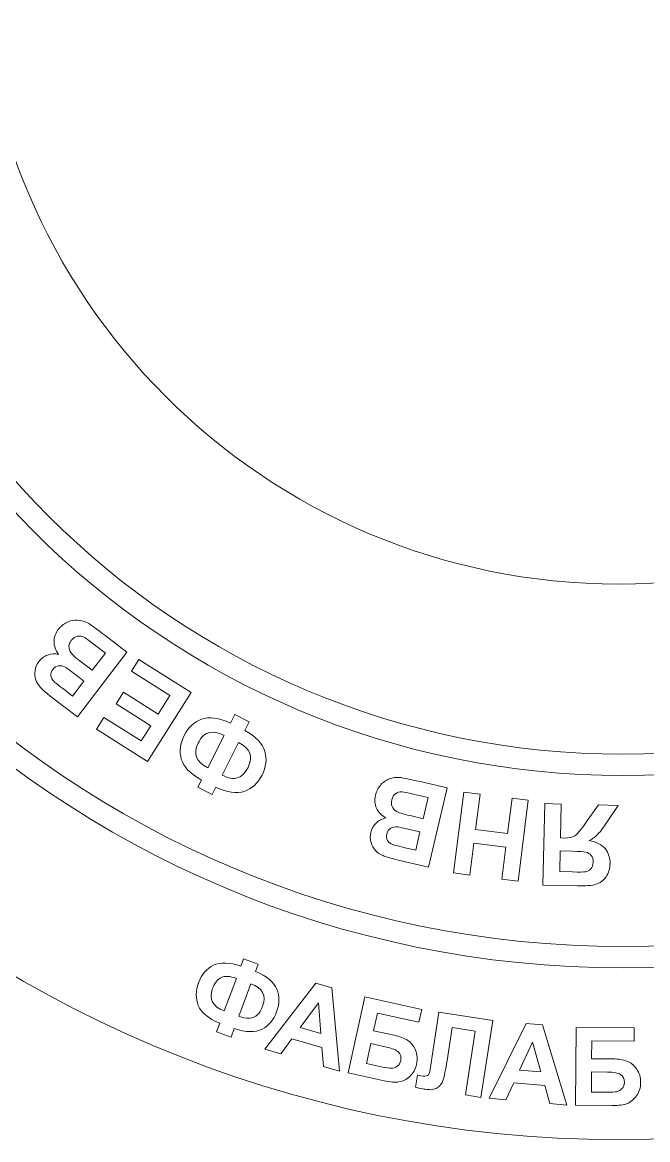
# Model space of a CAD drawing. Header units: millimetres. Extents: x -84 to 196, y -140 to 140.
# Drawn here: x -14.1 to 59.1, y -140 to -9.3 of the extents above; entities that cross this region are included whole.
import ezdxf

# ---------------------------------------------------------------- set-up
doc = ezdxf.new("R2010")
doc.units = ezdxf.units.MM
doc.header["$MEASUREMENT"] = 0
doc.layers.add('Layer 1', color=7, linetype='Continuous')

msp = doc.modelspace()

# ---------------------------------------------------------------- linework, layer by layer
at = {"layer": 'Layer 1', "color": 250, "lineweight": 9}
for points, knots in [([(55.6856, 140), (133.0055, 140), (195.6856, 77.3199), (195.6856, 0), (195.6856, 0), (195.6856, -77.3199), (133.0055, -140), (55.6856, -140), (55.6856, -140), (-21.6343, -140), (-84.3145, -77.3199), (-84.3145, 0), (-84.3145, 0), (-84.3145, 77.3199), (-21.6343, 140), (55.6856, 140)], [0, 0, 0, 0, 0.2, 0.2, 0.2, 0.2, 0.4, 0.4, 0.4, 0.4, 0.6, 0.6, 0.6, 0.6, 1, 1, 1, 1]), ([(56.1771, 120.0928), (122.4512, 120.0928), (176.1771, 66.3669), (176.1771, 0.0928), (176.1771, 0.0928), (176.1771, -66.1813), (122.4512, -119.9072), (56.1771, -119.9072), (56.1771, -119.9072), (-10.097, -119.9072), (-63.8229, -66.1813), (-63.8229, 0.0928), (-63.8229, 0.0928), (-63.8229, 66.3669), (-10.097, 120.0928), (56.1771, 120.0928)], [0, 0, 0, 0, 0.2, 0.2, 0.2, 0.2, 0.4, 0.4, 0.4, 0.4, 0.6, 0.6, 0.6, 0.6, 1, 1, 1, 1]), ([(56.1771, 117.5928), (121.0706, 117.5928), (173.6771, 64.9863), (173.6771, 0.0928), (173.6771, 0.0928), (173.6771, -64.8007), (121.0706, -117.4072), (56.1771, -117.4072), (56.1771, -117.4072), (-8.7164, -117.4072), (-61.3229, -64.8007), (-61.3229, 0.0928), (-61.3229, 0.0928), (-61.3229, 64.9863), (-8.7164, 117.5928), (56.1771, 117.5928)], [0, 0, 0, 0, 0.2, 0.2, 0.2, 0.2, 0.4, 0.4, 0.4, 0.4, 0.6, 0.6, 0.6, 0.6, 1, 1, 1, 1]), ([(56.1771, 97.5928), (110.0249, 97.5928), (153.6771, 53.9406), (153.6771, 0.0928), (153.6771, 0.0928), (153.6771, -53.755), (110.0249, -97.4072), (56.1771, -97.4072), (56.1771, -97.4072), (2.3293, -97.4072), (-41.3229, -53.755), (-41.3229, 0.0928), (-41.3229, 0.0928), (-41.3229, 53.9406), (2.3293, 97.5928), (56.1771, 97.5928)], [0, 0, 0, 0, 0.2, 0.2, 0.2, 0.2, 0.4, 0.4, 0.4, 0.4, 0.6, 0.6, 0.6, 0.6, 1, 1, 1, 1]), ([(56.1771, 95.0928), (108.6442, 95.0928), (151.1771, 52.5598), (151.1771, 0.0928), (151.1771, 0.0928), (151.1771, -52.3742), (108.6442, -94.9072), (56.1771, -94.9072), (56.1771, -94.9072), (3.71, -94.9072), (-38.8229, -52.3742), (-38.8229, 0.0928), (-38.8229, 0.0928), (-38.8229, 52.5598), (3.71, 95.0928), (56.1771, 95.0928)], [0, 0, 0, 0, 0.2, 0.2, 0.2, 0.2, 0.4, 0.4, 0.4, 0.4, 0.6, 0.6, 0.6, 0.6, 1, 1, 1, 1]), ([(55.6856, 75), (97.1069, 75), (130.6856, 41.4213), (130.6856, 0), (130.6856, 0), (130.6856, -41.4213), (97.1069, -75), (55.6856, -75), (55.6856, -75), (14.2643, -75), (-19.3144, -41.4213), (-19.3144, 0), (-19.3144, 0), (-19.3144, 41.4213), (14.2643, 75), (55.6856, 75)], [0, 0, 0, 0, 0.2, 0.2, 0.2, 0.2, 0.4, 0.4, 0.4, 0.4, 0.6, 0.6, 0.6, 0.6, 1, 1, 1, 1]), ([(-7.6553, -90.5277), (-7.6553, -90.5277), (-10.6802, -88.2143), (-10.6802, -88.2143), (-10.6802, -88.2143), (-11.2798, -87.7559), (-11.7075, -87.3899), (-11.9643, -87.1161), (-11.9643, -87.1161), (-12.2186, -86.8404), (-12.4022, -86.5349), (-12.5149, -86.1983), (-12.5149, -86.1983), (-12.6253, -85.8638), (-12.6582, -85.5047), (-12.6114, -85.1228), (-12.6114, -85.1228), (-12.5647, -84.7409), (-12.418, -84.3876), (-12.167, -84.0599), (-12.167, -84.0599), (-11.8958, -83.7059), (-11.5533, -83.4532), (-11.1347, -83.3024), (-11.1347, -83.3024), (-10.7184, -83.1537), (-10.2882, -83.1293), (-9.8484, -83.2311), (-9.8484, -83.2311), (-10.2081, -82.745), (-10.3859, -82.2444), (-10.3864, -81.732), (-10.3864, -81.732), (-10.387, -81.2194), (-10.2209, -80.7438), (-9.8859, -80.3072), (-9.8859, -80.3072), (-9.6237, -79.9617), (-9.2881, -79.6893), (-8.8787, -79.4853), (-8.8787, -79.4853), (-8.4716, -79.2835), (-8.0548, -79.1903), (-7.6288, -79.208), (-7.6288, -79.208), (-7.2027, -79.2257), (-6.7691, -79.3677), (-6.3284, -79.6315), (-6.3284, -79.6315), (-6.0525, -79.7987), (-5.4266, -80.2522), (-4.4464, -80.9904), (-4.4464, -80.9904), (-4.4464, -80.9904), (-1.8712, -82.9579), (-1.8712, -82.9579), (-1.8712, -82.9579), (-1.8712, -82.9579), (-7.6553, -90.5277), (-7.6553, -90.5277)], [0, 0, 0, 0, 0.0625, 0.0625, 0.0625, 0.0625, 0.125, 0.125, 0.125, 0.125, 0.1875, 0.1875, 0.1875, 0.1875, 0.25, 0.25, 0.25, 0.25, 0.3125, 0.3125, 0.3125, 0.3125, 0.375, 0.375, 0.375, 0.375, 0.4375, 0.4375, 0.4375, 0.4375, 0.5, 0.5, 0.5, 0.5, 0.5625, 0.5625, 0.5625, 0.5625, 0.625, 0.625, 0.625, 0.625, 0.6875, 0.6875, 0.6875, 0.6875, 0.75, 0.75, 0.75, 0.75, 0.8125, 0.8125, 0.8125, 0.8125, 0.875, 0.875, 0.875, 0.875, 1, 1, 1, 1]), ([(-5.9202, -85.0894), (-5.9202, -85.0894), (-4.3733, -83.0667), (-4.3733, -83.0667), (-4.3733, -83.0667), (-4.3733, -83.0667), (-5.7881, -81.9849), (-5.7881, -81.9849), (-5.7881, -81.9849), (-6.3383, -81.564), (-6.6989, -81.313), (-6.8701, -81.2297), (-6.8701, -81.2297), (-7.1306, -81.0979), (-7.3924, -81.057), (-7.6563, -81.1072), (-7.6563, -81.1072), (-7.9223, -81.1575), (-8.1565, -81.3185), (-8.3639, -81.5858), (-8.3639, -81.5858), (-8.5359, -81.813), (-8.6297, -82.0489), (-8.6396, -82.2906), (-8.6396, -82.2906), (-8.6495, -82.5326), (-8.5793, -82.7696), (-8.4273, -83.0018), (-8.4273, -83.0018), (-8.273, -83.2339), (-7.8495, -83.6155), (-7.1543, -84.1464), (-7.1543, -84.1464), (-7.1543, -84.1464), (-5.9202, -85.0894), (-5.9202, -85.0894)], [0, 0, 0, 0, 0.1, 0.1, 0.1, 0.1, 0.2, 0.2, 0.2, 0.2, 0.3, 0.3, 0.3, 0.3, 0.4, 0.4, 0.4, 0.4, 0.5, 0.5, 0.5, 0.5, 0.6, 0.6, 0.6, 0.6, 0.7, 0.7, 0.7, 0.7, 0.8, 0.8, 0.8, 0.8, 1, 1, 1, 1]), ([(-8.2205, -88.0991), (-8.2205, -88.0991), (-6.883, -86.3481), (-6.883, -86.3481), (-6.883, -86.3481), (-6.883, -86.3481), (-7.8856, -85.5835), (-7.8856, -85.5835), (-7.8856, -85.5835), (-8.4803, -85.1275), (-8.8568, -84.8543), (-9.0147, -84.76), (-9.0147, -84.76), (-9.2997, -84.5925), (-9.5751, -84.5256), (-9.8389, -84.5603), (-9.8389, -84.5603), (-10.1029, -84.5947), (-10.3283, -84.7358), (-10.5157, -84.9785), (-10.5157, -84.9785), (-10.6941, -85.2149), (-10.7751, -85.4525), (-10.7583, -85.6989), (-10.7583, -85.6989), (-10.739, -85.9426), (-10.6158, -86.1795), (-10.386, -86.4045), (-10.386, -86.4045), (-10.2456, -86.5367), (-9.8178, -86.8785), (-9.0981, -87.4269), (-9.0981, -87.4269), (-9.0981, -87.4269), (-8.2205, -88.0991), (-8.2205, -88.0991)], [0, 0, 0, 0, 0.1, 0.1, 0.1, 0.1, 0.2, 0.2, 0.2, 0.2, 0.3, 0.3, 0.3, 0.3, 0.4, 0.4, 0.4, 0.4, 0.5, 0.5, 0.5, 0.5, 0.6, 0.6, 0.6, 0.6, 0.7, 0.7, 0.7, 0.7, 0.8, 0.8, 0.8, 0.8, 1, 1, 1, 1]), ([(5.6514, -87.7038), (5.6514, -87.7038), (0.5554, -95.7489), (0.5554, -95.7489), (0.5554, -95.7489), (0.5554, -95.7489), (-5.4094, -91.9716), (-5.4094, -91.9716), (-5.4094, -91.9716), (-5.4094, -91.9716), (-4.5479, -90.6105), (-4.5479, -90.6105), (-4.5479, -90.6105), (-4.5479, -90.6105), (-0.2069, -93.3597), (-0.2069, -93.3597), (-0.2069, -93.3597), (-0.2069, -93.3597), (0.9226, -91.5755), (0.9226, -91.5755), (0.9226, -91.5755), (0.9226, -91.5755), (-3.1155, -89.0178), (-3.1155, -89.0178), (-3.1155, -89.0178), (-3.1155, -89.0178), (-2.2584, -87.6637), (-2.2584, -87.6637), (-2.2584, -87.6637), (-2.2584, -87.6637), (1.7818, -90.2212), (1.7818, -90.2212), (1.7818, -90.2212), (1.7818, -90.2212), (3.1684, -88.0319), (3.1684, -88.0319), (3.1684, -88.0319), (3.1684, -88.0319), (-1.3262, -85.1839), (-1.3262, -85.1839), (-1.3262, -85.1839), (-1.3262, -85.1839), (-0.467, -83.8297), (-0.467, -83.8297), (-0.467, -83.8297), (-0.467, -83.8297), (5.6514, -87.7038), (5.6514, -87.7038)], [0, 0, 0, 0, 0.07692308, 0.07692308, 0.07692308, 0.07692308, 0.15384615, 0.15384615, 0.15384615, 0.15384615, 0.23076923, 0.23076923, 0.23076923, 0.23076923, 0.30769231, 0.30769231, 0.30769231, 0.30769231, 0.38461538, 0.38461538, 0.38461538, 0.38461538, 0.46153846, 0.46153846, 0.46153846, 0.46153846, 0.53846154, 0.53846154, 0.53846154, 0.53846154, 0.61538462, 0.61538462, 0.61538462, 0.61538462, 0.69230769, 0.69230769, 0.69230769, 0.69230769, 0.76923077, 0.76923077, 0.76923077, 0.76923077, 0.84615385, 0.84615385, 0.84615385, 0.84615385, 1, 1, 1, 1]), ([(10.2494, -91.2683), (10.2494, -91.2683), (10.7522, -90.2785), (10.7522, -90.2785), (10.7522, -90.2785), (10.7522, -90.2785), (12.4325, -91.1309), (12.4325, -91.1309), (12.4325, -91.1309), (12.4325, -91.1309), (11.9299, -92.1232), (11.9299, -92.1232), (11.9299, -92.1232), (13.2596, -92.8629), (14.0457, -93.6831), (14.2886, -94.5879), (14.2886, -94.5879), (14.5311, -95.4907), (14.4167, -96.4072), (13.943, -97.3394), (13.943, -97.3394), (13.4447, -98.3204), (12.7531, -98.9602), (11.8681, -99.2561), (11.8681, -99.2561), (10.9834, -99.5521), (9.876, -99.3937), (8.5442, -98.78), (8.5442, -98.78), (8.5442, -98.78), (8.117, -99.6217), (8.117, -99.6217), (8.117, -99.6217), (8.117, -99.6217), (6.4364, -98.7666), (6.4364, -98.7666), (6.4364, -98.7666), (6.4364, -98.7666), (6.8638, -97.9254), (6.8638, -97.9254), (6.8638, -97.9254), (5.5431, -97.1901), (4.7568, -96.3724), (4.5051, -95.4739), (4.5051, -95.4739), (4.2559, -94.5735), (4.3703, -93.6526), (4.8485, -92.7094), (4.8485, -92.7094), (5.3246, -91.7746), (5.9985, -91.1419), (6.8723, -90.8103), (6.8723, -90.8103), (7.7461, -90.4787), (8.8711, -90.6309), (10.2494, -91.2683)], [0, 0, 0, 0, 0.06666667, 0.06666667, 0.06666667, 0.06666667, 0.13333333, 0.13333333, 0.13333333, 0.13333333, 0.2, 0.2, 0.2, 0.2, 0.26666667, 0.26666667, 0.26666667, 0.26666667, 0.33333333, 0.33333333, 0.33333333, 0.33333333, 0.4, 0.4, 0.4, 0.4, 0.46666667, 0.46666667, 0.46666667, 0.46666667, 0.53333333, 0.53333333, 0.53333333, 0.53333333, 0.6, 0.6, 0.6, 0.6, 0.66666667, 0.66666667, 0.66666667, 0.66666667, 0.73333333, 0.73333333, 0.73333333, 0.73333333, 0.8, 0.8, 0.8, 0.8, 0.86666667, 0.86666667, 0.86666667, 0.86666667, 1, 1, 1, 1]), ([(9.521, -92.7003), (9.0725, -92.472), (8.6488, -92.3506), (8.2492, -92.3377), (8.2492, -92.3377), (7.8521, -92.3247), (7.5195, -92.4116), (7.2535, -92.5982), (7.2535, -92.5982), (6.9897, -92.7848), (6.7326, -93.1223), (6.4823, -93.6129), (6.4823, -93.6129), (5.8579, -94.8404), (6.2295, -95.8029), (7.5923, -96.496), (7.5923, -96.496), (7.5923, -96.496), (9.521, -92.7003), (9.521, -92.7003)], [0, 0, 0, 0, 0.16666667, 0.16666667, 0.16666667, 0.16666667, 0.33333333, 0.33333333, 0.33333333, 0.33333333, 0.5, 0.5, 0.5, 0.5, 0.66666667, 0.66666667, 0.66666667, 0.66666667, 1, 1, 1, 1]), ([(11.2014, -93.555), (11.2014, -93.555), (9.2728, -97.3485), (9.2728, -97.3485), (9.2728, -97.3485), (9.9943, -97.7161), (10.5976, -97.8198), (11.0835, -97.6595), (11.0835, -97.6595), (11.5671, -97.5015), (11.9748, -97.0951), (12.3069, -96.4425), (12.3069, -96.4425), (12.9337, -95.2105), (12.5643, -94.248), (11.2014, -93.555)], [0, 0, 0, 0, 0.2, 0.2, 0.2, 0.2, 0.4, 0.4, 0.4, 0.4, 0.6, 0.6, 0.6, 0.6, 1, 1, 1, 1]), ([(33.4314, -108.1167), (33.4314, -108.1167), (29.7251, -107.2493), (29.7251, -107.2493), (29.7251, -107.2493), (28.993, -107.0776), (28.4518, -106.9195), (28.1058, -106.7729), (28.1058, -106.7729), (27.7599, -106.6283), (27.4673, -106.4259), (27.2279, -106.1639), (27.2279, -106.1639), (26.9886, -105.9041), (26.8138, -105.591), (26.6988, -105.2225), (26.6988, -105.2225), (26.5837, -104.8564), (26.5731, -104.4726), (26.6667, -104.0733), (26.6667, -104.0733), (26.7693, -103.6384), (26.9804, -103.2682), (27.2982, -102.9602), (27.2982, -102.9602), (27.618, -102.6521), (27.9975, -102.4552), (28.4414, -102.3669), (28.4414, -102.3669), (27.9138, -102.0689), (27.5458, -101.6893), (27.3358, -101.2209), (27.3358, -101.2209), (27.1233, -100.7547), (27.0814, -100.253), (27.2063, -99.7166), (27.2063, -99.7166), (27.3046, -99.2949), (27.4981, -98.9091), (27.7888, -98.5569), (27.7888, -98.5569), (28.0777, -98.2042), (28.4198, -97.9474), (28.8148, -97.7902), (28.8148, -97.7902), (29.21, -97.6311), (29.6628, -97.5829), (30.1729, -97.6432), (30.1729, -97.6432), (30.4923, -97.6832), (31.2485, -97.8374), (32.4443, -98.1072), (32.4443, -98.1072), (32.4443, -98.1072), (35.5981, -98.8475), (35.5981, -98.8475), (35.5981, -98.8475), (35.5981, -98.8475), (33.4314, -108.1167), (33.4314, -108.1167)], [0, 0, 0, 0, 0.0625, 0.0625, 0.0625, 0.0625, 0.125, 0.125, 0.125, 0.125, 0.1875, 0.1875, 0.1875, 0.1875, 0.25, 0.25, 0.25, 0.25, 0.3125, 0.3125, 0.3125, 0.3125, 0.375, 0.375, 0.375, 0.375, 0.4375, 0.4375, 0.4375, 0.4375, 0.5, 0.5, 0.5, 0.5, 0.5625, 0.5625, 0.5625, 0.5625, 0.625, 0.625, 0.625, 0.625, 0.6875, 0.6875, 0.6875, 0.6875, 0.75, 0.75, 0.75, 0.75, 0.8125, 0.8125, 0.8125, 0.8125, 0.875, 0.875, 0.875, 0.875, 1, 1, 1, 1]), ([(32.7832, -102.4495), (32.7832, -102.4495), (33.3627, -99.9698), (33.3627, -99.9698), (33.3627, -99.9698), (33.3627, -99.9698), (31.6306, -99.5641), (31.6306, -99.5641), (31.6306, -99.5641), (30.9563, -99.4078), (30.5238, -99.3253), (30.3328, -99.3209), (30.3328, -99.3209), (30.0424, -99.3071), (29.787, -99.3778), (29.5673, -99.5328), (29.5673, -99.5328), (29.3453, -99.6878), (29.1964, -99.9294), (29.1205, -100.2578), (29.1205, -100.2578), (29.0559, -100.5372), (29.0667, -100.788), (29.1573, -101.0145), (29.1573, -101.0145), (29.2459, -101.2385), (29.4076, -101.425), (29.6425, -101.574), (29.6425, -101.574), (29.8776, -101.7228), (30.4211, -101.8966), (31.2706, -102.0952), (31.2706, -102.0952), (31.2706, -102.0952), (32.7832, -102.4495), (32.7832, -102.4495)], [0, 0, 0, 0, 0.1, 0.1, 0.1, 0.1, 0.2, 0.2, 0.2, 0.2, 0.3, 0.3, 0.3, 0.3, 0.4, 0.4, 0.4, 0.4, 0.5, 0.5, 0.5, 0.5, 0.6, 0.6, 0.6, 0.6, 0.7, 0.7, 0.7, 0.7, 0.8, 0.8, 0.8, 0.8, 1, 1, 1, 1]), ([(45.0976, -100.2996), (45.0976, -100.2996), (43.9117, -109.7502), (43.9117, -109.7502), (43.9117, -109.7502), (43.9117, -109.7502), (42.0039, -109.5112), (42.0039, -109.5112), (42.0039, -109.5112), (42.0039, -109.5112), (42.4706, -105.7909), (42.4706, -105.7909), (42.4706, -105.7909), (42.4706, -105.7909), (38.7303, -105.3219), (38.7303, -105.3219), (38.7303, -105.3219), (38.7303, -105.3219), (38.2636, -109.0422), (38.2636, -109.0422), (38.2636, -109.0422), (38.2636, -109.0422), (36.356, -108.8032), (36.356, -108.8032), (36.356, -108.8032), (36.356, -108.8032), (37.5413, -99.3507), (37.5413, -99.3507), (37.5413, -99.3507), (37.5413, -99.3507), (39.4495, -99.5917), (39.4495, -99.5917), (39.4495, -99.5917), (39.4495, -99.5917), (38.9314, -103.7225), (38.9314, -103.7225), (38.9314, -103.7225), (38.9314, -103.7225), (42.6717, -104.1914), (42.6717, -104.1914), (42.6717, -104.1914), (42.6717, -104.1914), (43.1897, -100.0607), (43.1897, -100.0607), (43.1897, -100.0607), (43.1897, -100.0607), (45.0976, -100.2996), (45.0976, -100.2996)], [0, 0, 0, 0, 0.07692308, 0.07692308, 0.07692308, 0.07692308, 0.15384615, 0.15384615, 0.15384615, 0.15384615, 0.23076923, 0.23076923, 0.23076923, 0.23076923, 0.30769231, 0.30769231, 0.30769231, 0.30769231, 0.38461538, 0.38461538, 0.38461538, 0.38461538, 0.46153846, 0.46153846, 0.46153846, 0.46153846, 0.53846154, 0.53846154, 0.53846154, 0.53846154, 0.61538462, 0.61538462, 0.61538462, 0.61538462, 0.69230769, 0.69230769, 0.69230769, 0.69230769, 0.76923077, 0.76923077, 0.76923077, 0.76923077, 0.84615385, 0.84615385, 0.84615385, 0.84615385, 1, 1, 1, 1]), ([(48.9572, -100.7319), (48.9572, -100.7319), (48.8642, -104.7063), (48.8642, -104.7063), (48.8642, -104.7063), (48.8642, -104.7063), (49.2546, -104.7149), (49.2546, -104.7149), (49.2546, -104.7149), (49.8602, -104.7289), (50.2903, -104.6485), (50.5421, -104.4739), (50.5421, -104.4739), (50.7964, -104.2971), (51.2343, -103.7642), (51.8571, -102.873), (51.8571, -102.873), (51.8571, -102.873), (53.2955, -100.8342), (53.2955, -100.8342), (53.2955, -100.8342), (53.2955, -100.8342), (55.5944, -100.8886), (55.5944, -100.8886), (55.5944, -100.8886), (55.5944, -100.8886), (54.3898, -102.7175), (54.3898, -102.7175), (54.3898, -102.7175), (53.9127, -103.4437), (53.5342, -103.9499), (53.2543, -104.2401), (53.2543, -104.2401), (52.9743, -104.5301), (52.6274, -104.7874), (52.2095, -105.0117), (52.2095, -105.0117), (53.0937, -105.1727), (53.7278, -105.4949), (54.1102, -105.9829), (54.1102, -105.9829), (54.4927, -106.4709), (54.676, -107.049), (54.6601, -107.7146), (54.6601, -107.7146), (54.6481, -108.2961), (54.4894, -108.805), (54.1857, -109.2461), (54.1857, -109.2461), (53.8846, -109.6873), (53.4914, -109.9805), (53.0087, -110.1231), (53.0087, -110.1231), (52.5278, -110.266), (51.8096, -110.3256), (50.8575, -110.3028), (50.8575, -110.3028), (50.8575, -110.3028), (46.8124, -110.2078), (46.8124, -110.2078), (46.8124, -110.2078), (46.8124, -110.2078), (47.0355, -100.6862), (47.0355, -100.6862), (47.0355, -100.6862), (47.0355, -100.6862), (48.9572, -100.7319), (48.9572, -100.7319)], [0, 0, 0, 0, 0.05555556, 0.05555556, 0.05555556, 0.05555556, 0.11111111, 0.11111111, 0.11111111, 0.11111111, 0.16666667, 0.16666667, 0.16666667, 0.16666667, 0.22222222, 0.22222222, 0.22222222, 0.22222222, 0.27777778, 0.27777778, 0.27777778, 0.27777778, 0.33333333, 0.33333333, 0.33333333, 0.33333333, 0.38888889, 0.38888889, 0.38888889, 0.38888889, 0.44444444, 0.44444444, 0.44444444, 0.44444444, 0.5, 0.5, 0.5, 0.5, 0.55555556, 0.55555556, 0.55555556, 0.55555556, 0.61111111, 0.61111111, 0.61111111, 0.61111111, 0.66666667, 0.66666667, 0.66666667, 0.66666667, 0.72222222, 0.72222222, 0.72222222, 0.72222222, 0.77777778, 0.77777778, 0.77777778, 0.77777778, 0.83333333, 0.83333333, 0.83333333, 0.83333333, 0.88888889, 0.88888889, 0.88888889, 0.88888889, 1, 1, 1, 1]), ([(31.9205, -106.1358), (31.9205, -106.1358), (32.4221, -103.9911), (32.4221, -103.9911), (32.4221, -103.9911), (32.4221, -103.9911), (31.1955, -103.7057), (31.1955, -103.7057), (31.1955, -103.7057), (30.4656, -103.5341), (30.011, -103.4383), (29.8292, -103.4181), (29.8292, -103.4181), (29.4985, -103.3821), (29.221, -103.4327), (28.9946, -103.5744), (28.9946, -103.5744), (28.7684, -103.7139), (28.6216, -103.9335), (28.5501, -104.2329), (28.5501, -104.2329), (28.4835, -104.5191), (28.5073, -104.7719), (28.6248, -104.9872), (28.6248, -104.9872), (28.7397, -105.2027), (28.9505, -105.3671), (29.2543, -105.4786), (29.2543, -105.4786), (29.4339, -105.5429), (29.9639, -105.6766), (30.8446, -105.884), (30.8446, -105.884), (30.8446, -105.884), (31.9205, -106.1358), (31.9205, -106.1358)], [0, 0, 0, 0, 0.1, 0.1, 0.1, 0.1, 0.2, 0.2, 0.2, 0.2, 0.3, 0.3, 0.3, 0.3, 0.4, 0.4, 0.4, 0.4, 0.5, 0.5, 0.5, 0.5, 0.6, 0.6, 0.6, 0.6, 0.7, 0.7, 0.7, 0.7, 0.8, 0.8, 0.8, 0.8, 1, 1, 1, 1]), ([(48.7705, -108.6427), (48.7705, -108.6427), (50.2708, -108.6778), (50.2708, -108.6778), (50.2708, -108.6778), (51.0341, -108.6954), (51.5355, -108.69), (51.7772, -108.6598), (51.7772, -108.6598), (52.0166, -108.6316), (52.2268, -108.5195), (52.4051, -108.3252), (52.4051, -108.3252), (52.5838, -108.1289), (52.6752, -107.8712), (52.6821, -107.5516), (52.6821, -107.5516), (52.6912, -107.2187), (52.6142, -106.9506), (52.4509, -106.7497), (52.4509, -106.7497), (52.29, -106.5489), (52.0806, -106.4214), (51.823, -106.3675), (51.823, -106.3675), (51.5675, -106.3137), (51.0436, -106.2791), (50.2514, -106.2596), (50.2514, -106.2596), (50.2514, -106.2596), (48.8289, -106.2262), (48.8289, -106.2262), (48.8289, -106.2262), (48.8289, -106.2262), (48.7705, -108.6427), (48.7705, -108.6427)], [0, 0, 0, 0, 0.1, 0.1, 0.1, 0.1, 0.2, 0.2, 0.2, 0.2, 0.3, 0.3, 0.3, 0.3, 0.4, 0.4, 0.4, 0.4, 0.5, 0.5, 0.5, 0.5, 0.6, 0.6, 0.6, 0.6, 0.7, 0.7, 0.7, 0.7, 0.8, 0.8, 0.8, 0.8, 1, 1, 1, 1]), ([(10.6895, -127.0013), (10.6895, -127.0013), (10.3178, -128.0012), (10.3178, -128.0012), (10.3178, -128.0012), (10.3178, -128.0012), (8.6274, -127.3728), (8.6274, -127.3728), (8.6274, -127.3728), (8.6274, -127.3728), (8.9992, -126.3729), (8.9992, -126.3729), (8.9992, -126.3729), (7.6546, -125.8166), (6.8198, -125.1223), (6.4891, -124.2926), (6.4891, -124.2926), (6.1593, -123.4609), (6.1686, -122.5792), (6.516, -121.6447), (6.516, -121.6447), (6.8818, -120.6606), (7.4683, -119.9821), (8.2748, -119.6045), (8.2748, -119.6045), (9.0833, -119.2276), (10.1519, -119.2568), (11.4818, -119.6947), (11.4818, -119.6947), (11.4818, -119.6947), (11.796, -118.8495), (11.796, -118.8495), (11.796, -118.8495), (11.796, -118.8495), (13.4863, -119.4779), (13.4863, -119.4779), (13.4863, -119.4779), (13.4863, -119.4779), (13.1721, -120.3231), (13.1721, -120.3231), (13.1721, -120.3231), (14.5088, -120.8764), (15.3431, -121.566), (15.6792, -122.3932), (15.6792, -122.3932), (16.016, -123.2185), (16.0072, -124.1049), (15.6561, -125.0493), (15.6561, -125.0493), (15.3072, -125.9877), (14.7363, -126.6607), (13.9448, -127.071), (13.9448, -127.071), (13.1519, -127.4786), (12.067, -127.4569), (10.6895, -127.0013)], [0, 0, 0, 0, 0.06666667, 0.06666667, 0.06666667, 0.06666667, 0.13333333, 0.13333333, 0.13333333, 0.13333333, 0.2, 0.2, 0.2, 0.2, 0.26666667, 0.26666667, 0.26666667, 0.26666667, 0.33333333, 0.33333333, 0.33333333, 0.33333333, 0.4, 0.4, 0.4, 0.4, 0.46666667, 0.46666667, 0.46666667, 0.46666667, 0.53333333, 0.53333333, 0.53333333, 0.53333333, 0.6, 0.6, 0.6, 0.6, 0.66666667, 0.66666667, 0.66666667, 0.66666667, 0.73333333, 0.73333333, 0.73333333, 0.73333333, 0.8, 0.8, 0.8, 0.8, 0.86666667, 0.86666667, 0.86666667, 0.86666667, 1, 1, 1, 1]), ([(9.5346, -124.9325), (9.5346, -124.9325), (10.9463, -121.1351), (10.9463, -121.1351), (10.9463, -121.1351), (10.2182, -120.8644), (9.6347, -120.8304), (9.1911, -121.0336), (9.1911, -121.0336), (8.7475, -121.2368), (8.4053, -121.6651), (8.1626, -122.3178), (8.1626, -122.3178), (7.7046, -123.5499), (8.1617, -124.4221), (9.5346, -124.9325)], [0, 0, 0, 0, 0.2, 0.2, 0.2, 0.2, 0.4, 0.4, 0.4, 0.4, 0.6, 0.6, 0.6, 0.6, 1, 1, 1, 1]), ([(11.225, -125.5609), (11.6754, -125.7283), (12.0923, -125.7975), (12.4737, -125.7676), (12.4737, -125.7676), (12.8532, -125.737), (13.1585, -125.6202), (13.3906, -125.4152), (13.3906, -125.4152), (13.6219, -125.2121), (13.828, -124.8642), (14.0109, -124.3722), (14.0109, -124.3722), (14.4674, -123.1441), (14.0096, -122.2739), (12.6367, -121.7635), (12.6367, -121.7635), (12.6367, -121.7635), (11.225, -125.5609), (11.225, -125.5609)], [0, 0, 0, 0, 0.16666667, 0.16666667, 0.16666667, 0.16666667, 0.33333333, 0.33333333, 0.33333333, 0.33333333, 0.5, 0.5, 0.5, 0.5, 0.66666667, 0.66666667, 0.66666667, 0.66666667, 1, 1, 1, 1]), ([(23.0196, -131.9951), (23.0196, -131.9951), (21.1174, -131.434), (21.1174, -131.434), (21.1174, -131.434), (21.1174, -131.434), (20.9498, -129.2263), (20.9498, -129.2263), (20.9498, -129.2263), (20.9498, -129.2263), (17.4518, -128.1945), (17.4518, -128.1945), (17.4518, -128.1945), (17.4518, -128.1945), (16.1413, -129.9662), (16.1413, -129.9662), (16.1413, -129.9662), (16.1413, -129.9662), (14.2736, -129.4153), (14.2736, -129.4153), (14.2736, -129.4153), (14.2736, -129.4153), (20.2326, -121.6925), (20.2326, -121.6925), (20.2326, -121.6925), (20.2326, -121.6925), (22.0983, -122.2428), (22.0983, -122.2428), (22.0983, -122.2428), (22.0983, -122.2428), (23.0196, -131.9951), (23.0196, -131.9951)], [0, 0, 0, 0, 0.11111111, 0.11111111, 0.11111111, 0.11111111, 0.22222222, 0.22222222, 0.22222222, 0.22222222, 0.33333333, 0.33333333, 0.33333333, 0.33333333, 0.44444444, 0.44444444, 0.44444444, 0.44444444, 0.55555556, 0.55555556, 0.55555556, 0.55555556, 0.66666667, 0.66666667, 0.66666667, 0.66666667, 0.77777778, 0.77777778, 0.77777778, 0.77777778, 1, 1, 1, 1]), ([(20.8121, -127.5835), (20.8121, -127.5835), (20.5523, -123.998), (20.5523, -123.998), (20.5523, -123.998), (20.5523, -123.998), (18.4226, -126.8787), (18.4226, -126.8787), (18.4226, -126.8787), (18.4226, -126.8787), (20.8121, -127.5835), (20.8121, -127.5835)], [0, 0, 0, 0, 0.25, 0.25, 0.25, 0.25, 0.5, 0.5, 0.5, 0.5, 1, 1, 1, 1]), ([(25.9865, -123.3028), (25.9865, -123.3028), (32.6211, -124.7679), (32.6211, -124.7679), (32.6211, -124.7679), (32.6211, -124.7679), (32.2898, -126.2685), (32.2898, -126.2685), (32.2898, -126.2685), (32.2898, -126.2685), (27.4533, -125.2005), (27.4533, -125.2005), (27.4533, -125.2005), (27.4533, -125.2005), (26.9987, -127.2591), (26.9987, -127.2591), (26.9987, -127.2591), (26.9987, -127.2591), (29.3942, -127.7881), (29.3942, -127.7881), (29.3942, -127.7881), (30.0535, -127.9337), (30.5856, -128.1356), (30.984, -128.3927), (30.984, -128.3927), (31.3845, -128.6502), (31.6908, -129.03), (31.9025, -129.5342), (31.9025, -129.5342), (32.1146, -130.0363), (32.1568, -130.581), (32.0277, -131.1659), (32.0277, -131.1659), (31.8953, -131.7652), (31.6267, -132.2457), (31.22, -132.6046), (31.22, -132.6046), (30.816, -132.962), (30.3978, -133.1774), (29.9642, -133.2464), (29.9642, -133.2464), (29.5327, -133.3159), (28.949, -133.2693), (28.2153, -133.1073), (28.2153, -133.1073), (28.2153, -133.1073), (24.0257, -132.1821), (24.0257, -132.1821), (24.0257, -132.1821), (24.0257, -132.1821), (25.9865, -123.3028), (25.9865, -123.3028)], [0, 0, 0, 0, 0.07142857, 0.07142857, 0.07142857, 0.07142857, 0.14285714, 0.14285714, 0.14285714, 0.14285714, 0.21428571, 0.21428571, 0.21428571, 0.21428571, 0.28571429, 0.28571429, 0.28571429, 0.28571429, 0.35714286, 0.35714286, 0.35714286, 0.35714286, 0.42857143, 0.42857143, 0.42857143, 0.42857143, 0.5, 0.5, 0.5, 0.5, 0.57142857, 0.57142857, 0.57142857, 0.57142857, 0.64285714, 0.64285714, 0.64285714, 0.64285714, 0.71428571, 0.71428571, 0.71428571, 0.71428571, 0.78571429, 0.78571429, 0.78571429, 0.78571429, 0.85714286, 0.85714286, 0.85714286, 0.85714286, 1, 1, 1, 1]), ([(34.633, -125.1018), (34.633, -125.1018), (40.9289, -126.0638), (40.9289, -126.0638), (40.9289, -126.0638), (40.9289, -126.0638), (39.5554, -135.0527), (39.5554, -135.0527), (39.5554, -135.0527), (39.5554, -135.0527), (37.735, -134.7745), (37.735, -134.7745), (37.735, -134.7745), (37.735, -134.7745), (38.8764, -127.3047), (38.8764, -127.3047), (38.8764, -127.3047), (38.8764, -127.3047), (36.1772, -126.8923), (36.1772, -126.8923), (36.1772, -126.8923), (36.1772, -126.8923), (35.5909, -130.7297), (35.5909, -130.7297), (35.5909, -130.7297), (35.423, -131.8282), (35.268, -132.5903), (35.1286, -133.0123), (35.1286, -133.0123), (34.9888, -133.4362), (34.7589, -133.7502), (34.4373, -133.9494), (34.4373, -133.9494), (34.1156, -134.1486), (33.6535, -134.2022), (33.0487, -134.1098), (33.0487, -134.1098), (32.8353, -134.0772), (32.4536, -133.9974), (31.8989, -133.872), (31.8989, -133.872), (31.8989, -133.872), (32.114, -132.4639), (32.114, -132.4639), (32.114, -132.4639), (32.114, -132.4639), (32.519, -132.5321), (32.519, -132.5321), (32.519, -132.5321), (32.8978, -132.59), (33.1628, -132.5791), (33.3081, -132.4964), (33.3081, -132.4964), (33.4557, -132.414), (33.5589, -132.1729), (33.6199, -131.7732), (33.6199, -131.7732), (33.6199, -131.7732), (33.8497, -130.2281), (33.8497, -130.2281), (33.8497, -130.2281), (33.8497, -130.2281), (34.633, -125.1018), (34.633, -125.1018)], [0, 0, 0, 0, 0.05882353, 0.05882353, 0.05882353, 0.05882353, 0.11764706, 0.11764706, 0.11764706, 0.11764706, 0.17647059, 0.17647059, 0.17647059, 0.17647059, 0.23529412, 0.23529412, 0.23529412, 0.23529412, 0.29411765, 0.29411765, 0.29411765, 0.29411765, 0.35294118, 0.35294118, 0.35294118, 0.35294118, 0.41176471, 0.41176471, 0.41176471, 0.41176471, 0.47058824, 0.47058824, 0.47058824, 0.47058824, 0.52941176, 0.52941176, 0.52941176, 0.52941176, 0.58823529, 0.58823529, 0.58823529, 0.58823529, 0.64705882, 0.64705882, 0.64705882, 0.64705882, 0.70588235, 0.70588235, 0.70588235, 0.70588235, 0.76470588, 0.76470588, 0.76470588, 0.76470588, 0.82352941, 0.82352941, 0.82352941, 0.82352941, 0.88235294, 0.88235294, 0.88235294, 0.88235294, 1, 1, 1, 1]), ([(49.5956, -135.9641), (49.5956, -135.9641), (47.6201, -135.7883), (47.6201, -135.7883), (47.6201, -135.7883), (47.6201, -135.7883), (47.0215, -133.6567), (47.0215, -133.6567), (47.0215, -133.6567), (47.0215, -133.6567), (43.3888, -133.3333), (43.3888, -133.3333), (43.3888, -133.3333), (43.3888, -133.3333), (42.4525, -135.3282), (42.4525, -135.3282), (42.4525, -135.3282), (42.4525, -135.3282), (40.5129, -135.1555), (40.5129, -135.1555), (40.5129, -135.1555), (40.5129, -135.1555), (44.836, -126.4112), (44.836, -126.4112), (44.836, -126.4112), (44.836, -126.4112), (46.7735, -126.5837), (46.7735, -126.5837), (46.7735, -126.5837), (46.7735, -126.5837), (49.5956, -135.9641), (49.5956, -135.9641)], [0, 0, 0, 0, 0.11111111, 0.11111111, 0.11111111, 0.11111111, 0.22222222, 0.22222222, 0.22222222, 0.22222222, 0.33333333, 0.33333333, 0.33333333, 0.33333333, 0.44444444, 0.44444444, 0.44444444, 0.44444444, 0.55555556, 0.55555556, 0.55555556, 0.55555556, 0.66666667, 0.66666667, 0.66666667, 0.66666667, 0.77777778, 0.77777778, 0.77777778, 0.77777778, 1, 1, 1, 1]), ([(50.695, -126.8764), (50.695, -126.8764), (57.4893, -126.933), (57.4893, -126.933), (57.4893, -126.933), (57.4893, -126.933), (57.4765, -128.4696), (57.4765, -128.4696), (57.4765, -128.4696), (57.4765, -128.4696), (52.5236, -128.4284), (52.5236, -128.4284), (52.5236, -128.4284), (52.5236, -128.4284), (52.5061, -130.5365), (52.5061, -130.5365), (52.5061, -130.5365), (52.5061, -130.5365), (54.9593, -130.557), (54.9593, -130.557), (54.9593, -130.557), (55.6344, -130.5626), (56.1968, -130.6498), (56.6399, -130.8186), (56.6399, -130.8186), (57.0852, -130.9874), (57.4636, -131.2953), (57.7752, -131.7446), (57.7752, -131.7446), (58.087, -132.1917), (58.2413, -132.7159), (58.2363, -133.3148), (58.2363, -133.3148), (58.2312, -133.9286), (58.0681, -134.4544), (57.7448, -134.8898), (57.7448, -134.8898), (57.4237, -135.3232), (57.0593, -135.6207), (56.6495, -135.7782), (56.6495, -135.7782), (56.2417, -135.9357), (55.6611, -136.0113), (54.9097, -136.005), (54.9097, -136.005), (54.9097, -136.005), (50.6194, -135.9693), (50.6194, -135.9693), (50.6194, -135.9693), (50.6194, -135.9693), (50.695, -126.8764), (50.695, -126.8764)], [0, 0, 0, 0, 0.07142857, 0.07142857, 0.07142857, 0.07142857, 0.14285714, 0.14285714, 0.14285714, 0.14285714, 0.21428571, 0.21428571, 0.21428571, 0.21428571, 0.28571429, 0.28571429, 0.28571429, 0.28571429, 0.35714286, 0.35714286, 0.35714286, 0.35714286, 0.42857143, 0.42857143, 0.42857143, 0.42857143, 0.5, 0.5, 0.5, 0.5, 0.57142857, 0.57142857, 0.57142857, 0.57142857, 0.64285714, 0.64285714, 0.64285714, 0.64285714, 0.71428571, 0.71428571, 0.71428571, 0.71428571, 0.78571429, 0.78571429, 0.78571429, 0.78571429, 0.85714286, 0.85714286, 0.85714286, 0.85714286, 1, 1, 1, 1]), ([(26.1552, -131.0787), (26.1552, -131.0787), (27.8977, -131.4634), (27.8977, -131.4634), (27.8977, -131.4634), (28.4536, -131.5862), (28.8522, -131.6461), (29.0894, -131.642), (29.0894, -131.642), (29.3265, -131.638), (29.5519, -131.5599), (29.7618, -131.4047), (29.7618, -131.4047), (29.9711, -131.2514), (30.1059, -131.0341), (30.1675, -130.7551), (30.1675, -130.7551), (30.2574, -130.3479), (30.1759, -130.0199), (29.9256, -129.7696), (29.9256, -129.7696), (29.6727, -129.5208), (29.1951, -129.3178), (28.4883, -129.1617), (28.4883, -129.1617), (28.4883, -129.1617), (26.6673, -128.7596), (26.6673, -128.7596), (26.6673, -128.7596), (26.6673, -128.7596), (26.1552, -131.0787), (26.1552, -131.0787)], [0, 0, 0, 0, 0.11111111, 0.11111111, 0.11111111, 0.11111111, 0.22222222, 0.22222222, 0.22222222, 0.22222222, 0.33333333, 0.33333333, 0.33333333, 0.33333333, 0.44444444, 0.44444444, 0.44444444, 0.44444444, 0.55555556, 0.55555556, 0.55555556, 0.55555556, 0.66666667, 0.66666667, 0.66666667, 0.66666667, 0.77777778, 0.77777778, 0.77777778, 0.77777778, 1, 1, 1, 1]), ([(46.5632, -132.0731), (46.5632, -132.0731), (45.603, -128.6088), (45.603, -128.6088), (45.603, -128.6088), (45.603, -128.6088), (44.0817, -131.8522), (44.0817, -131.8522), (44.0817, -131.8522), (44.0817, -131.8522), (46.5632, -132.0731), (46.5632, -132.0731)], [0, 0, 0, 0, 0.25, 0.25, 0.25, 0.25, 0.5, 0.5, 0.5, 0.5, 1, 1, 1, 1]), ([(52.4736, -134.448), (52.4736, -134.448), (54.2579, -134.4629), (54.2579, -134.4629), (54.2579, -134.4629), (54.8272, -134.4676), (55.2296, -134.4434), (55.4608, -134.3903), (55.4608, -134.3903), (55.6919, -134.3372), (55.8962, -134.214), (56.0693, -134.0186), (56.0693, -134.0186), (56.2423, -133.8253), (56.329, -133.5847), (56.3314, -133.299), (56.3314, -133.299), (56.3349, -132.882), (56.1871, -132.5781), (55.8903, -132.3851), (55.8903, -132.3851), (55.5913, -132.1942), (55.082, -132.0947), (54.3581, -132.0887), (54.3581, -132.0887), (54.3581, -132.0887), (52.4934, -132.0732), (52.4934, -132.0732), (52.4934, -132.0732), (52.4934, -132.0732), (52.4736, -134.448), (52.4736, -134.448)], [0, 0, 0, 0, 0.11111111, 0.11111111, 0.11111111, 0.11111111, 0.22222222, 0.22222222, 0.22222222, 0.22222222, 0.33333333, 0.33333333, 0.33333333, 0.33333333, 0.44444444, 0.44444444, 0.44444444, 0.44444444, 0.55555556, 0.55555556, 0.55555556, 0.55555556, 0.66666667, 0.66666667, 0.66666667, 0.66666667, 0.77777778, 0.77777778, 0.77777778, 0.77777778, 1, 1, 1, 1])]:
    msp.add_open_spline(points, degree=3, knots=knots, dxfattribs=at)

doc.saveas('drawing.dxf')
